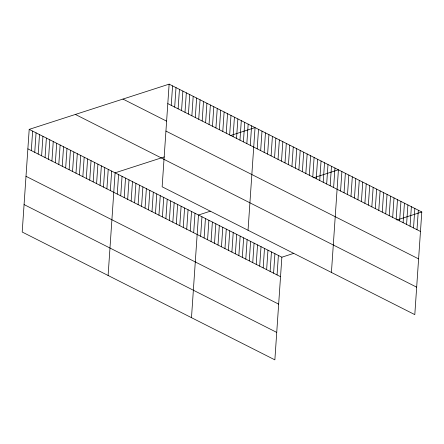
<?xml version="1.0" encoding="UTF-8"?>
<svg xmlns="http://www.w3.org/2000/svg" width="444" height="444" viewBox="0 0 444 444"><rect width="100%" height="100%" fill="white"/><g stroke="black" fill="none" stroke-linecap="round" stroke-linejoin="round"><path stroke-width="0.67" d="M29.199 129.371L281.862 257.204L274.864 359.856L22.2 232.023L29.199 129.371L169.136 84.144L421.8 211.977L414.801 314.63L162.138 186.796L169.136 84.144M31.308 150.594L32.634 131.113M34.743 152.331L36.069 132.85M38.178 154.068L39.505 134.588M41.614 155.805L42.94 136.325M45.049 157.548L46.381 138.067M48.485 159.285L49.817 139.805M51.926 161.022L53.252 141.542M55.361 162.759L56.688 143.279M58.797 164.502L60.123 145.022M62.232 166.239L63.559 146.759M65.668 167.976L66.994 148.496M69.103 169.713L70.435 150.233M72.538 171.456L73.871 151.976M75.98 173.193L77.306 153.713M79.415 174.93L80.741 155.45M82.85 176.668L84.177 157.187M86.286 178.405L87.612 158.93M89.721 180.147L91.048 160.667M93.157 181.885L94.489 162.404M96.592 183.622L97.924 164.141M100.033 185.359L101.36 165.884M103.469 187.102L104.795 167.621M106.904 188.839L108.231 169.358M110.34 190.576L111.666 171.095M108.103 275.485L115.101 172.833L164.336 156.926M117.249 194.072L118.576 174.592M120.724 195.832L122.05 176.351M124.198 197.591L125.524 178.111M127.672 199.345L128.999 179.864M131.147 201.104L132.473 181.624M134.621 202.864L135.947 183.383M138.095 204.617L139.422 185.137M141.569 206.377L142.896 186.896M145.044 208.136L146.37 188.656M148.518 209.89L149.844 190.415M151.992 211.649L153.319 192.169M155.467 213.409L156.793 193.928M158.941 215.168L160.267 195.687M162.415 216.922L163.742 197.441M171.245 105.367L172.572 85.886M165.889 218.681L167.216 199.201M174.681 107.104L176.007 87.623M169.364 220.44L170.69 200.96M178.116 108.841L179.448 89.361M172.838 222.194L174.165 202.714M181.552 110.578L182.884 91.098M176.307 223.954L177.639 204.473M184.993 112.321L186.319 92.84M179.781 225.713L181.113 206.232M188.428 114.058L189.755 94.578M183.255 227.467L184.587 207.992M191.864 115.795L193.19 96.315M186.73 229.226L188.062 209.746M195.299 117.532L196.625 98.052M190.204 230.985L191.536 211.505M198.734 119.275L200.061 99.795M193.678 232.745L195.01 213.264M202.17 121.012L203.496 101.532M191.486 317.671L198.485 215.018L210.323 211.194M205.605 122.749L206.937 103.269M200.627 236.258L201.959 216.777M209.041 124.487L210.373 105.006M204.101 238.017L205.433 218.537M212.482 126.229L213.808 106.749M207.576 239.771L208.902 220.291M215.917 127.966L217.244 108.486M211.05 241.53L212.376 222.05M219.353 129.703L220.679 110.223M214.524 243.29L215.851 223.809M222.788 131.441L224.115 111.96M217.998 245.044L219.325 225.569M226.224 133.183L227.55 113.703M221.473 246.803L222.799 227.322M229.659 134.921L230.991 115.44M224.947 248.562L226.274 229.082M233.094 136.658L234.426 117.177M228.421 250.322L229.748 230.841M236.535 138.395L237.862 118.914M231.896 252.075L233.222 232.595M239.971 140.138L241.297 120.657M235.37 253.835L236.696 234.354M243.406 141.875L244.733 122.394M238.844 255.594L240.171 236.114M246.842 143.612L248.168 124.131M242.319 257.348L243.645 237.867M250.277 145.349L251.604 125.868M245.793 259.107L247.119 239.627M248.046 230.258L255.045 127.611L230.175 135.648M249.267 260.867L250.594 241.386M257.187 148.845L258.519 129.365M252.741 262.62L254.068 243.146M260.661 150.605L261.993 131.124M256.216 264.38L257.542 244.899M264.136 152.364L265.462 132.884M259.69 266.139L261.017 246.659M267.61 154.118L268.936 134.637M263.164 267.899L264.491 248.418M271.084 155.877L272.411 136.397M266.639 269.652L267.965 250.172M274.559 157.637L275.885 138.156M270.113 271.412L271.439 251.931M278.033 159.39L279.359 139.91M273.587 273.171L274.914 253.691M281.507 161.15L282.834 141.669M277.062 274.925L278.388 255.444M284.981 162.909L286.308 143.429M288.456 164.663L289.782 145.188M291.93 166.422L293.256 146.942M295.404 168.182L296.731 148.701M298.879 169.941L300.205 150.461M302.353 171.695L303.679 152.214M305.827 173.454L307.154 153.974M309.301 175.214L310.628 155.733M312.776 176.967L314.102 157.487M316.25 178.727L317.577 159.246M319.724 180.486L321.051 161.006M323.199 182.245L324.525 162.765M326.673 183.999L327.999 164.519M330.147 185.758L331.474 166.278M333.622 187.518L334.948 168.037M331.424 272.444L338.422 169.791L313.553 177.828M340.565 191.031L341.897 171.551M344.039 192.79L345.371 173.31M347.513 194.544L348.845 175.064M350.988 196.304L352.32 176.823M354.462 198.063L355.794 178.582M357.936 199.822L359.268 180.342M361.41 201.576L362.742 182.096M364.885 203.335L366.217 183.855M368.359 205.095L369.686 185.614M371.833 206.849L373.16 187.368M375.308 208.608L376.634 189.127M378.782 210.367L380.108 190.887M382.256 212.121L383.583 192.641M385.731 213.88L387.057 194.4M389.205 215.64L390.531 196.159M392.679 217.399L394.006 197.919M396.153 219.153L397.48 199.672M399.628 220.912L400.954 201.432M403.102 222.672L404.429 203.191M406.576 224.425L407.903 204.945M410.051 226.185L411.377 206.704M413.525 227.944L414.851 208.464M416.999 229.698L418.326 210.217M281.862 257.204L293.7 253.38M396.936 220.013L421.8 211.977M167.81 103.624L420.474 231.457M122.955 99.073L166.483 121.09M165.939 131.074L418.603 258.902M75.38 114.447L164.18 159.374M164.008 159.352L416.672 287.179M27.872 148.851L280.536 276.684M25.996 176.301L278.66 304.129M24.07 204.579L276.734 332.406"/></g></svg>
